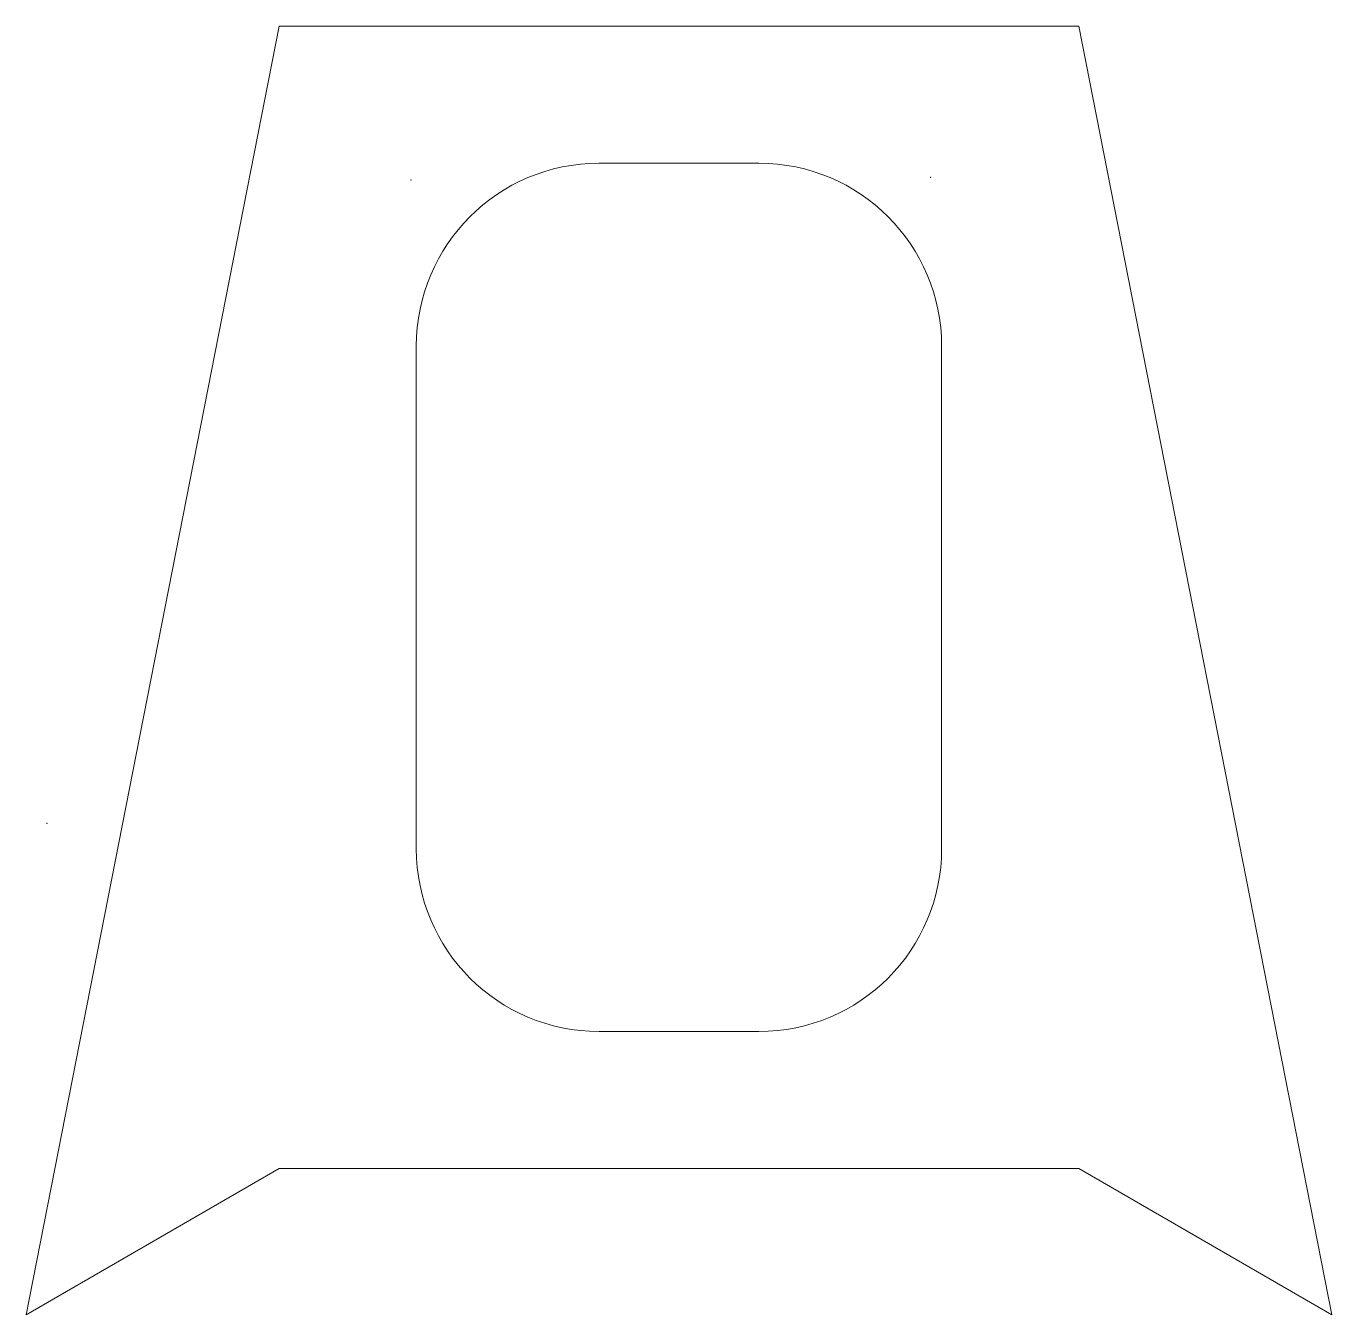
# Model space of a CAD drawing. Header units: inches. Extents: x -0.06 to 3.52, y -1.34 to 2.18.
import ezdxf

# ---------------------------------------------------------------- set-up
doc = ezdxf.new("R2010")
doc.units = ezdxf.units.IN
doc.header["$MEASUREMENT"] = 0
doc.layers.get('0').update_dxf_attribs({"linetype": 'CONTINUOUS'})
doc.layers.add('1', color=7, linetype='CONTINUOUS', true_color=0xffffff)
doc.layers.add('61', color=7, linetype='CONTINUOUS', true_color=0xffffff)

msp = doc.modelspace()

# ---------------------------------------------------------------- linework, layer by layer
at = {"lineweight": 18}
for p, q in [((-0.0571, -1.3446), (0.6357, 2.1804)), ((0.6357, 2.1804), (2.8232, 2.1804)), ((3.5161, -1.3446), (2.8232, 2.1804)), ((1.5107, 1.8054), (1.9482, 1.8054)), ((1.0107, -0.0696), (1.0107, 1.3054)), ((2.4482, 1.3054), (2.4482, -0.0696)), ((1.9482, -0.5696), (1.5107, -0.5696)), ((0.6357, -0.9446), (-0.0571, -1.3446)), ((2.8232, -0.9446), (0.6357, -0.9446)), ((2.8232, -0.9446), (3.5161, -1.3446))]:
    msp.add_line(p, q, dxfattribs=at)
for centre, start, end in [((1.5107, 1.3054), 90, 180), ((1.9482, 1.3054), 0, 90), ((1.5107, -0.0696), 180, 270), ((1.9482, -0.0696), 270, 0)]:
    msp.add_arc(centre, 0.5, start, end, dxfattribs=at)
at = {"layer": '1', "color": 163, "linetype": 'Continuous', "lineweight": 18}
for p in [(0.9961, 1.7594), (2.418, 1.7671)]:
    msp.add_point(p, dxfattribs=at)
at = {"layer": '61', "color": 23, "linetype": 'Continuous', "lineweight": 18}
msp.add_point((0, 0), dxfattribs=at)

doc.saveas('drawing.dxf')
